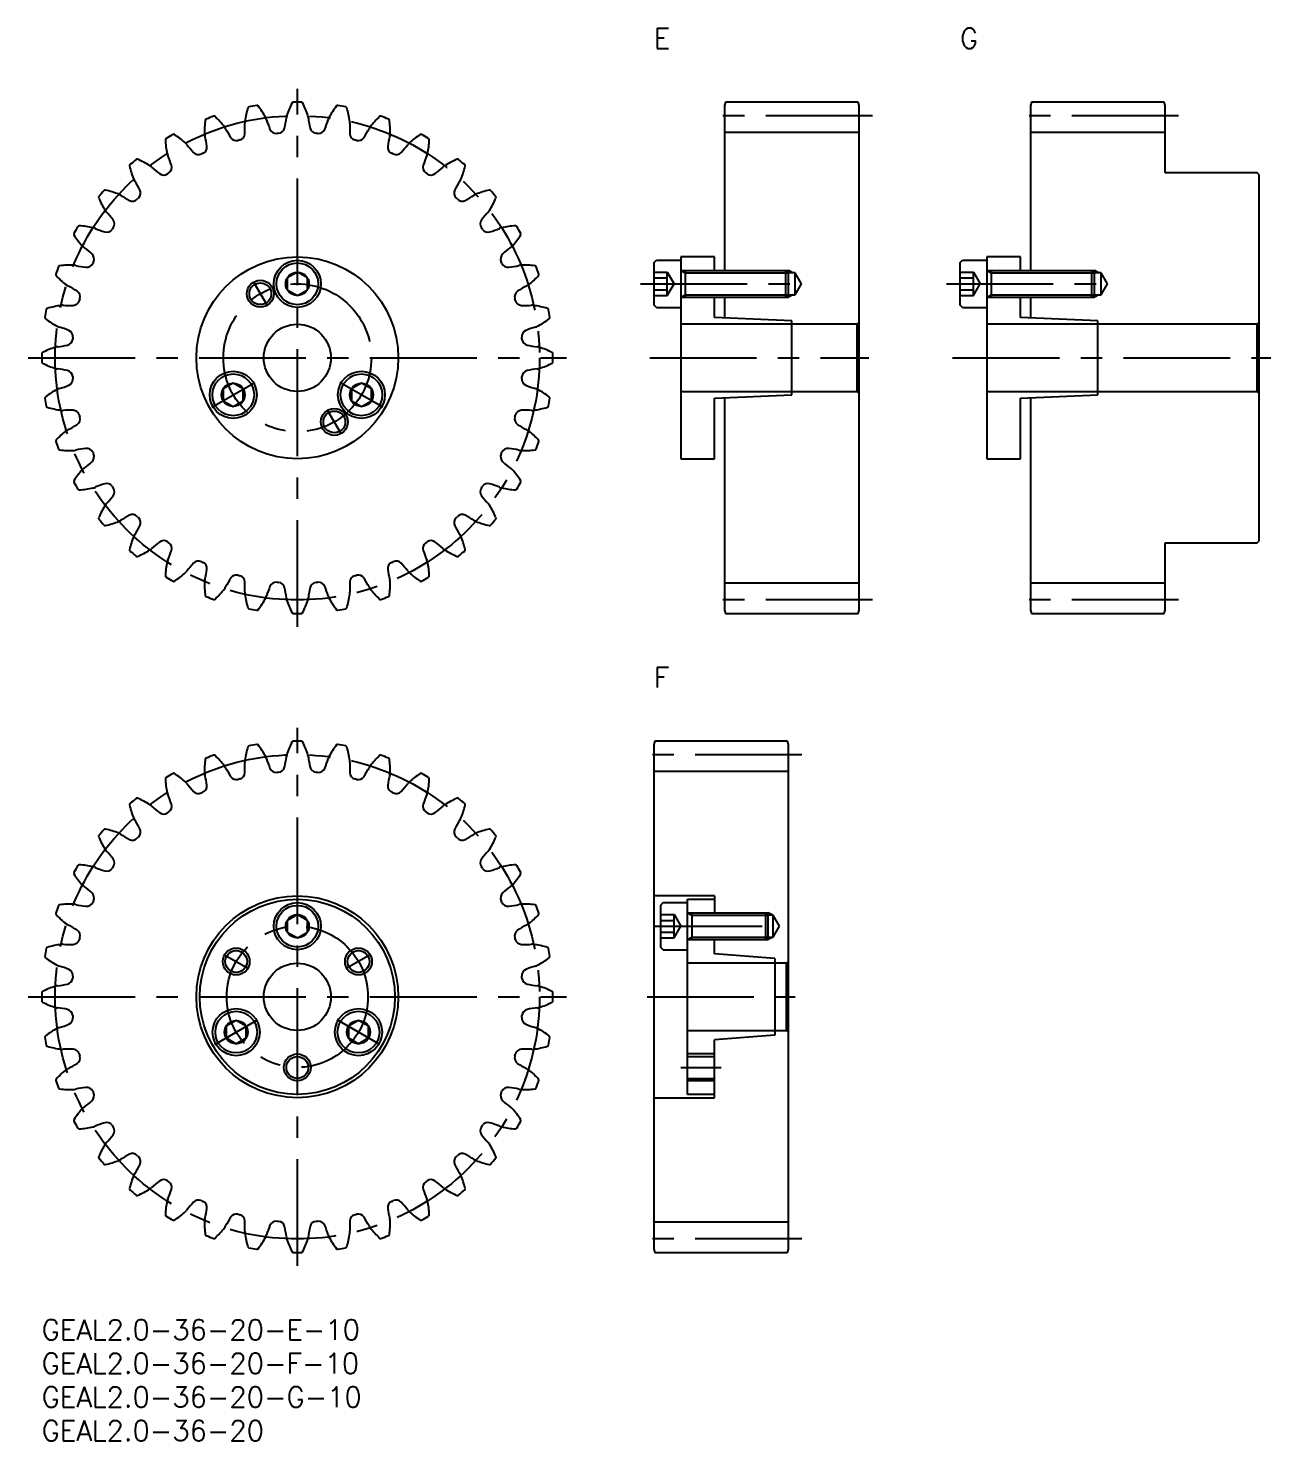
# Model space of a CAD drawing. Extents: x -2 to 183, y -18 to 192.
import ezdxf

# ---------------------------------------------------------------- set-up
doc = ezdxf.new("R2010")
doc.units = 0
doc.header["$LTSCALE"] = 0.5
doc.linetypes.add('CENTER', pattern=[50.8, 31.75, -6.35, 6.35, -6.35])
for name, color, linetype in [('AM_0', 7, 'CONTINUOUS'), ('MSM_CENTER', 1, 'CENTER'), ('MSM_CONTINUOUS', 7, 'CONTINUOUS'), ('MSM_NARROW', 5, 'CONTINUOUS'), ('MSM_PART_NUMBER', 7, 'CONTINUOUS')]:
    doc.layers.add(name, color=color, linetype=linetype)
doc.styles.get("Standard").update_dxf_attribs({"font": 'txt.shx', "height": 1, "bigfont": 'bigfont.shx'})

# ---------------------------------------------------------------- blocks, each defined once
blk = doc.blocks.new('*U3')
at = {"layer": 'MSM_PART_NUMBER'}
blk.add_text('GEAL2.0-36-20-F-10', height=3, dxfattribs=at).set_placement((0, -8))
blk = doc.blocks.new('*U4')
at = {"layer": 'MSM_PART_NUMBER'}
blk.add_text('GEAL2.0-36-20-E-10', height=3, dxfattribs=at).set_placement((0, -3))
blk = doc.blocks.new('*U5')
at = {"layer": 'MSM_PART_NUMBER'}
blk.add_text('GEAL2.0-36-20-G-10', height=3, dxfattribs=at).set_placement((0, -13))
blk = doc.blocks.new('*U6')
at = {"layer": 'MSM_PART_NUMBER'}
blk.add_text('F', height=3, dxfattribs=at).set_placement((91, 94))
blk = doc.blocks.new('*U7')
at = {"layer": 'MSM_PART_NUMBER'}
blk.add_text('GEAL2.0-36-20', height=3, dxfattribs=at).set_placement((0, -18))
blk = doc.blocks.new('*U8')
at = {"layer": 'MSM_PART_NUMBER'}
blk.add_text('E', height=3, dxfattribs=at).set_placement((91, 189))
blk = doc.blocks.new('*U9')
at = {"layer": 'MSM_PART_NUMBER'}
blk.add_text('G', height=3, dxfattribs=at).set_placement((136.5, 189))

msp = doc.modelspace()

# ---------------------------------------------------------------- linework, layer by layer
at = {"layer": 'AM_0'}
for p, q in [((96, 39.12), (100, 39.12)), ((96, 35.88), (100, 35.88))]:
    msp.add_line(p, q, dxfattribs=at)
at = {"layer": 'MSM_CENTER'}
for p, q in [((38, 103), (38, 183)), ((123.5, 179), (99.5, 179)), ((169, 179), (145, 179)), ((31.45, 154.34), (33.55, 150.71)), ((89, 154), (113.51, 154)), ((134.5, 154), (159.01, 154)), ((-2, 143), (78, 143)), ((90.39, 143), (122.95, 143)), ((135.41, 143), (182.7, 143)), ((25.29, 135.66), (31.66, 139.34)), ((50.71, 135.66), (44.34, 139.34)), ((44.55, 131.66), (42.45, 135.29)), ((123.5, 107), (99.5, 107)), ((169, 107), (145, 107)), ((38, 8), (38, 88)), ((113, 84), (89, 84)), ((91.2, 58.5), (110.17, 58.5)), ((27.09, 54.3), (30.73, 52.2)), ((48.91, 54.3), (45.27, 52.2)), ((-2, 48), (78, 48)), ((90, 48), (112, 48)), ((25.72, 40.91), (32.09, 44.59)), ((50.28, 40.91), (43.91, 44.59)), ((95, 37.5), (101, 37.5)), ((113, 12), (89, 12))]:
    msp.add_line(p, q, dxfattribs=at)
for centre, radius in [((38, 143), 36), ((38, 143), 11), ((38, 48), 36), ((38, 48), 10.5)]:
    msp.add_circle(centre, radius, dxfattribs=at)
at = {"layer": 'MSM_CONTINUOUS'}
for p, q in [((101.63, 181), (101.5, 180.5)), ((121.37, 181), (101.63, 181)), ((121.5, 180.5), (121.37, 181)), ((147.13, 181), (147, 180.5)), ((166.87, 181), (147.13, 181)), ((167, 180.5), (166.87, 181)), ((101.5, 180.5), (101.5, 156)), ((121.5, 105.5), (121.5, 180.5)), ((147, 180.5), (147, 156)), ((167, 170.5), (167, 180.5)), ((121.5, 176.5), (101.5, 176.5)), ((167, 176.5), (147, 176.5)), ((180.7, 170.5), (167, 170.5)), ((181, 170.2), (180.7, 170.5)), ((181, 115.8), (181, 170.2)), ((91, 157.1), (91.4, 157.5)), ((91.4, 157.5), (95, 157.5)), ((95, 158), (95, 128)), ((100, 158), (95, 158)), ((100, 156), (100, 158)), ((136.5, 157.1), (136.9, 157.5)), ((136.9, 157.5), (140.5, 157.5)), ((140.5, 158), (140.5, 128)), ((145.5, 158), (140.5, 158)), ((145.5, 156), (145.5, 158)), ((38, 155.73), (36.5, 154.87)), ((39.5, 154.87), (38, 155.73)), ((91, 157.1), (91, 150.9)), ((91, 155.73), (93, 155.73)), ((93, 155.73), (94, 154)), ((93, 152.27), (93, 155.73)), ((95, 156), (110.62, 156)), ((95.66, 156), (95.66, 152)), ((110.62, 152), (110.62, 156)), ((111, 155.62), (110.62, 156)), ((112, 155.62), (111, 155.62)), ((111, 152.38), (111, 155.62)), ((112.94, 154), (112, 155.62)), ((112, 152.38), (112, 155.62)), ((136.5, 157.1), (136.5, 150.9)), ((136.5, 155.73), (138.5, 155.73)), ((138.5, 155.73), (139.5, 154)), ((138.5, 152.27), (138.5, 155.73)), ((140.5, 156), (156.12, 156)), ((141.16, 156), (141.16, 152)), ((156.12, 152), (156.12, 156)), ((156.5, 155.62), (156.12, 156)), ((157.5, 155.62), (156.5, 155.62)), ((156.5, 152.38), (156.5, 155.62)), ((158.44, 154), (157.5, 155.62)), ((157.5, 152.38), (157.5, 155.62)), ((36.5, 154.87), (36.5, 153.13)), ((39.5, 153.13), (39.5, 154.87)), ((91, 154.87), (93, 154.87)), ((93, 152.27), (94, 154)), ((112, 152.38), (112.94, 154)), ((136.5, 154.87), (138.5, 154.87)), ((138.5, 152.27), (139.5, 154)), ((157.5, 152.38), (158.44, 154)), ((36.5, 153.13), (38, 152.27)), ((38, 152.27), (39.5, 153.13)), ((91, 153.13), (93, 153.13)), ((91, 152.27), (93, 152.27)), ((95, 152), (110.62, 152)), ((100, 149), (100, 152)), ((101.5, 152), (101.5, 148.93)), ((110.62, 152), (111, 152.38)), ((111, 152.38), (112, 152.38)), ((136.5, 153.13), (138.5, 153.13)), ((136.5, 152.27), (138.5, 152.27)), ((140.5, 152), (156.12, 152)), ((145.5, 149), (145.5, 152)), ((147, 152), (147, 148.93)), ((156.12, 152), (156.5, 152.38)), ((156.5, 152.38), (157.5, 152.38)), ((91.4, 150.5), (91, 150.9)), ((91.4, 150.5), (95, 150.5)), ((136.9, 150.5), (136.5, 150.9)), ((136.9, 150.5), (140.5, 150.5)), ((121.2, 148), (95, 148)), ((111.5, 148.5), (100, 149)), ((111.5, 137.5), (111.5, 148.5)), ((121.5, 148.3), (121.2, 148)), ((121.2, 138), (121.2, 148)), ((180.7, 148), (140.5, 148)), ((157, 148.5), (145.5, 149)), ((157, 137.5), (157, 148.5)), ((181, 148.3), (180.7, 148)), ((180.7, 138), (180.7, 148)), ((28.47, 139.23), (26.97, 138.37)), ((29.97, 138.37), (28.47, 139.23)), ((47.53, 139.23), (46.03, 138.37)), ((49.03, 138.37), (47.53, 139.23)), ((26.97, 138.37), (26.97, 136.63)), ((26.97, 136.63), (28.47, 135.77)), ((28.47, 135.77), (29.97, 136.63)), ((29.97, 136.63), (29.97, 138.37)), ((46.03, 138.37), (46.03, 136.63)), ((46.03, 136.63), (47.53, 135.77)), ((47.53, 135.77), (49.03, 136.63)), ((49.03, 136.63), (49.03, 138.37)), ((95, 138), (121.2, 138)), ((100, 137), (111.5, 137.5)), ((100, 128), (100, 137)), ((101.5, 137.07), (101.5, 105.5)), ((121.2, 138), (121.5, 137.7)), ((140.5, 138), (180.7, 138)), ((145.5, 137), (157, 137.5)), ((145.5, 128), (145.5, 137)), ((147, 137.07), (147, 105.5)), ((180.7, 138), (181, 137.7)), ((95, 128), (100, 128)), ((140.5, 128), (145.5, 128)), ((167, 105.5), (167, 115.5)), ((167, 115.5), (180.7, 115.5)), ((180.7, 115.5), (181, 115.8)), ((121.5, 109.5), (101.5, 109.5)), ((167, 109.5), (147, 109.5)), ((101.5, 105.5), (101.63, 105)), ((101.63, 105), (121.37, 105)), ((121.37, 105), (121.5, 105.5)), ((147, 105.5), (147.13, 105)), ((147.13, 105), (166.87, 105)), ((166.87, 105), (167, 105.5)), ((91.13, 86), (91, 85.5)), ((91, 85.5), (91, 10.5)), ((110.87, 86), (91.13, 86)), ((111, 85.5), (110.87, 86)), ((111, 10.5), (111, 85.5)), ((111, 81.5), (91, 81.5)), ((100, 63), (91, 63)), ((100, 63), (100, 60.5)), ((92, 61.6), (92.4, 62)), ((92, 61.6), (92, 55.4)), ((92.4, 62), (96, 62)), ((96, 33.5), (96, 62.5)), ((96, 62.5), (100, 62.5)), ((38, 60.23), (36.5, 59.37)), ((36.5, 59.37), (36.5, 57.63)), ((39.5, 59.37), (38, 60.23)), ((39.5, 57.63), (39.5, 59.37)), ((92, 60.23), (94, 60.23)), ((92, 59.37), (94, 59.37)), ((94, 60.23), (95, 58.5)), ((94, 56.77), (94, 60.23)), ((96, 60.5), (107.62, 60.5)), ((96.66, 60.5), (96.66, 56.5)), ((107.62, 56.5), (107.62, 60.5)), ((108, 60.12), (107.62, 60.5)), ((108.75, 60.12), (107.95, 60.12)), ((108, 56.88), (108, 60.12)), ((108.75, 56.88), (108.75, 60.12)), ((109.69, 58.5), (108.75, 60.12)), ((36.5, 57.63), (38, 56.77)), ((38, 56.77), (39.5, 57.63)), ((92, 57.63), (94, 57.63)), ((92, 56.77), (94, 56.77)), ((94, 56.77), (95, 58.5)), ((107.62, 56.5), (108, 56.88)), ((107.95, 56.88), (108.75, 56.88)), ((108.75, 56.88), (109.69, 58.5)), ((92.4, 55), (92, 55.4)), ((92.4, 55), (96, 55)), ((96, 56.5), (107.62, 56.5)), ((100, 54.38), (100, 56.5)), ((110.7, 53), (96, 53)), ((109, 53.69), (100, 54.38)), ((109, 53.69), (109, 42.31)), ((111, 53.3), (110.7, 53)), ((110.7, 43), (110.7, 53)), ((28.91, 44.48), (27.41, 43.62)), ((30.41, 43.62), (28.91, 44.48)), ((47.09, 44.48), (45.59, 43.62)), ((48.59, 43.62), (47.09, 44.48)), ((27.41, 43.62), (27.41, 41.88)), ((30.41, 41.88), (30.41, 43.62)), ((45.59, 43.62), (45.59, 41.88)), ((48.59, 41.88), (48.59, 43.62)), ((96, 43), (110.7, 43)), ((109, 42.31), (100, 41.63)), ((110.7, 43), (111, 42.7)), ((27.41, 41.88), (28.91, 41.02)), ((28.91, 41.02), (30.41, 41.88)), ((45.59, 41.88), (47.09, 41.02)), ((47.09, 41.02), (48.59, 41.88)), ((100, 33), (100, 41.63)), ((91, 33), (100, 33)), ((100, 33.5), (96, 33.5)), ((111, 14.5), (91, 14.5)), ((91, 10.5), (91.13, 10)), ((110.87, 10), (111, 10.5)), ((91.13, 10), (110.87, 10))]:
    msp.add_line(p, q, dxfattribs=at)
for centre, radius in [((38, 143), 15), ((38, 154), 3.5), ((38, 154), 3.1), ((38, 154), 1.73), ((32.5, 152.53), 1.62), ((38, 143), 5), ((28.47, 137.5), 3.5), ((47.53, 137.5), 3.5), ((28.47, 137.5), 3.1), ((28.47, 137.5), 1.73), ((47.53, 137.5), 3.1), ((47.53, 137.5), 1.73), ((43.5, 133.47), 1.62), ((38, 48), 15), ((38, 48), 14.5), ((38, 58.5), 3.5), ((38, 58.5), 3.1), ((38, 58.5), 1.73), ((28.91, 53.25), 1.62), ((47.09, 53.25), 1.62), ((38, 48), 5), ((28.91, 42.75), 3.5), ((47.09, 42.75), 3.5), ((28.91, 42.75), 3.1), ((28.91, 42.75), 1.73), ((47.09, 42.75), 3.1), ((47.09, 42.75), 1.73), ((38, 37.5), 1.62)]:
    msp.add_circle(centre, radius, dxfattribs=at)
for centre, radius, start, end in [((47.87, 175.36), 12, 152.5582, 162.5), ((37.4, 180.8), 0.2, 90.9064, 152.5582), ((38, 143), 38, 89.0936, 90.9064), ((38.6, 180.8), 0.2, 27.4418, 89.0936), ((28.13, 175.36), 12, 17.5, 27.4418), ((38, 143), 38, 109.0936, 110.9064), ((25.64, 178.72), 0.2, 47.4418, 109.0936), ((17.65, 170.03), 12, 37.5, 47.4418), ((42.11, 176.58), 12, 162.5582, 172.5), ((30.85, 180.12), 0.2, 100.9064, 162.5582), ((38, 143), 38, 99.0936, 100.9064), ((32.03, 180.32), 0.2, 37.4418, 99.0936), ((22.66, 173.15), 12, 27.5, 37.4418), ((31.84, 177.93), 1.65, 16.5682, 27.5), ((22.06, 180.31), 14.4, 347.3642, 353.4078), ((38, 178.47), 1.65, 162.5, 173.4318), ((38, 178.47), 1.65, 6.5682, 17.5), ((53.94, 180.31), 14.4, 186.5922, 192.6358), ((44.16, 177.93), 1.65, 152.5, 163.4318), ((53.34, 173.15), 12, 142.5582, 152.5), ((43.97, 180.32), 0.2, 80.9064, 142.5582), ((38, 143), 38, 79.0936, 80.9064), ((45.15, 180.12), 0.2, 17.4418, 79.0936), ((33.89, 176.58), 12, 7.5, 17.4418), ((58.35, 170.03), 12, 132.5582, 142.5), ((50.36, 178.72), 0.2, 70.9064, 132.5582), ((38, 143), 38, 69.0936, 70.9064), ((36.21, 176.78), 12, 172.5582, 182.5), ((24.51, 178.31), 0.2, 110.9064, 172.5582), ((25.87, 176.33), 1.65, 26.5682, 37.5), ((40.22, 183.51), 14.4, 206.5922, 212.6358), ((31.84, 177.93), 1.65, 172.5, 183.4318), ((15.82, 176.98), 14.4, 357.3642, 3.4078), ((47.22, 182.51), 14.4, 196.5922, 202.6358), ((34.85, 177.36), 1, 202.6358, 275.2364), ((35.13, 177.38), 1, 274.7636, 347.3642), ((40.87, 177.38), 1, 192.6358, 265.2364), ((41.15, 177.36), 1, 264.7636, 337.3642), ((28.78, 182.51), 14.4, 337.3642, 343.4078), ((60.18, 176.98), 14.4, 176.5922, 182.6358), ((44.16, 177.93), 1.65, 356.5682, 7.5), ((35.78, 183.51), 14.4, 327.3642, 333.4078), ((50.13, 176.33), 1.65, 142.5, 153.4318), ((51.49, 178.31), 0.2, 7.4418, 69.0936), ((39.79, 176.78), 12, 357.5, 7.4418), ((18.58, 175.43), 0.2, 120.9064, 182.5582), ((30.37, 175.96), 12, 182.5582, 192.5), ((38, 143), 38, 119.0936, 120.9064), ((19.62, 176.03), 0.2, 57.4418, 119.0936), ((13.27, 166.09), 12, 47.5, 57.4418), ((20.26, 173.72), 1.65, 36.5682, 47.5), ((33.15, 183.28), 14.4, 216.5922, 222.6358), ((23.55, 174.33), 1, 294.7636, 7.3642), ((25.87, 176.33), 1.65, 182.5, 193.4318), ((10.26, 172.61), 14.4, 7.3642, 13.4078), ((28.93, 176.29), 1, 212.6358, 285.2364), ((38, 143), 33.5, 104.7636, 105.2364), ((29.21, 176.36), 1, 284.7636, 357.3642), ((38, 143), 33.5, 94.7636, 95.2364), ((38, 143), 33.5, 84.7636, 85.2364), ((46.79, 176.36), 1, 182.6358, 255.2364), ((38, 143), 33.5, 74.7636, 75.2364), ((47.07, 176.29), 1, 254.7636, 327.3642), ((52.45, 174.33), 1, 172.6358, 245.2364), ((65.74, 172.61), 14.4, 166.5922, 172.6358), ((50.13, 176.33), 1.65, 346.5682, 357.5), ((42.85, 183.28), 14.4, 317.3642, 323.4078), ((55.74, 173.72), 1.65, 132.5, 143.4318), ((62.73, 166.09), 12, 122.5582, 132.5), ((56.38, 176.03), 0.2, 60.9064, 122.5582), ((38, 143), 38, 59.0936, 60.9064), ((45.63, 175.96), 12, 347.5, 357.4418), ((57.42, 175.43), 0.2, 357.4418, 59.0936), ((38, 143), 38, 129.0936, 130.9064), ((14.16, 172.34), 0.2, 67.4418, 129.0936), ((9.64, 161.44), 12, 57.5, 67.4418), ((20.26, 173.72), 1.65, 192.5, 203.4318), ((5.54, 167.34), 14.4, 17.3642, 23.4078), ((23.29, 174.21), 1, 222.6358, 295.2364), ((38, 143), 33.5, 114.7636, 115.2364), ((38, 143), 33.5, 64.7636, 65.2364), ((52.71, 174.21), 1, 244.7636, 317.3642), ((70.46, 167.34), 14.4, 156.5922, 162.6358), ((55.74, 173.72), 1.65, 336.5682, 347.5), ((66.36, 161.44), 12, 112.5582, 122.5), ((61.84, 172.34), 0.2, 50.9064, 112.5582), ((38, 143), 38, 49.0936, 50.9064), ((13.25, 171.57), 0.2, 130.9064, 192.5582), ((24.77, 174.13), 12, 192.5582, 202.5), ((15.2, 170.17), 1.65, 46.5682, 57.5), ((26.23, 181.83), 14.4, 226.5922, 232.6358), ((18.1, 171.18), 1, 232.6358, 305.2364), ((38, 143), 33.5, 124.7636, 125.2364), ((18.33, 171.34), 1, 304.7636, 17.3642), ((57.67, 171.34), 1, 162.6358, 235.2364), ((38, 143), 33.5, 54.7636, 55.2364), ((57.9, 171.18), 1, 234.7636, 307.3642), ((49.77, 181.83), 14.4, 307.3642, 313.4078), ((60.8, 170.17), 1.65, 122.5, 133.4318), ((51.23, 174.13), 12, 337.5, 347.4418), ((62.75, 171.57), 0.2, 347.4418, 49.0936), ((15.2, 170.17), 1.65, 202.5, 213.4318), ((1.81, 161.34), 14.4, 27.3642, 33.4078), ((74.19, 161.34), 14.4, 146.5922, 152.6358), ((60.8, 170.17), 1.65, 326.5682, 337.5), ((8.66, 166.84), 0.2, 140.9064, 202.5582), ((19.56, 171.36), 12, 202.5582, 212.5), ((38, 143), 38, 139.0936, 140.9064), ((9.43, 167.75), 0.2, 77.4418, 139.0936), ((6.87, 156.23), 12, 67.5, 77.4418), ((10.83, 165.8), 1.65, 56.5682, 67.5), ((19.66, 179.19), 14.4, 236.5922, 242.6358), ((13.5, 167.29), 1, 242.6358, 315.2364), ((38, 143), 33.5, 134.7636, 135.2364), ((13.71, 167.5), 1, 314.7636, 27.3642), ((62.29, 167.5), 1, 152.6358, 225.2364), ((38, 143), 33.5, 44.7636, 45.2364), ((62.5, 167.29), 1, 224.7636, 297.3642), ((56.34, 179.19), 14.4, 297.3642, 303.4078), ((65.17, 165.8), 1.65, 112.5, 123.4318), ((69.13, 156.23), 12, 102.5582, 112.5), ((66.57, 167.75), 0.2, 40.9064, 102.5582), ((56.44, 171.36), 12, 327.5, 337.4418), ((38, 143), 38, 39.0936, 40.9064), ((67.34, 166.84), 0.2, 337.4418, 39.0936), ((10.83, 165.8), 1.65, 212.5, 223.4318), ((-0.83, 154.77), 14.4, 37.3642, 43.4078), ((76.83, 154.77), 14.4, 136.5922, 142.6358), ((65.17, 165.8), 1.65, 316.5682, 327.5), ((38, 143), 38, 149.0936, 150.9064), ((5.57, 162.42), 0.2, 87.4418, 149.0936), ((5.04, 150.63), 12, 77.5, 87.4418), ((7.28, 160.74), 1.65, 66.5682, 77.5), ((13.66, 175.46), 14.4, 246.5922, 252.6358), ((9.66, 162.67), 1, 252.6358, 325.2364), ((38, 143), 33.5, 144.7636, 145.2364), ((9.82, 162.9), 1, 324.7636, 37.3642), ((66.18, 162.9), 1, 142.6358, 215.2364), ((38, 143), 33.5, 34.7636, 35.2364), ((66.34, 162.67), 1, 214.7636, 287.3642), ((62.34, 175.46), 14.4, 287.3642, 293.4078), ((68.72, 160.74), 1.65, 102.5, 113.4318), ((70.96, 150.63), 12, 92.5582, 102.5), ((70.43, 162.42), 0.2, 30.9064, 92.5582), ((38, 143), 38, 29.0936, 30.9064), ((4.97, 161.38), 0.2, 150.9064, 212.5582), ((14.91, 167.73), 12, 212.5582, 222.5), ((7.28, 160.74), 1.65, 222.5, 233.4318), ((68.72, 160.74), 1.65, 306.5682, 317.5), ((61.09, 167.73), 12, 317.5, 327.4418), ((71.03, 161.38), 0.2, 327.4418, 29.0936), ((-2.28, 147.85), 14.4, 47.3642, 53.4078), ((6.79, 157.71), 1, 334.7636, 47.3642), ((69.21, 157.71), 1, 132.6358, 205.2364), ((78.28, 147.85), 14.4, 126.5922, 132.6358), ((2.28, 155.36), 0.2, 160.9064, 222.5582), ((38, 143), 38, 159.0936, 160.9064), ((2.69, 156.49), 0.2, 97.4418, 159.0936), ((4.22, 144.79), 12, 87.5, 97.4418), ((4.67, 155.13), 1.65, 76.5682, 87.5), ((8.39, 170.74), 14.4, 256.5922, 262.6358), ((6.67, 157.45), 1, 262.6358, 335.2364), ((38, 143), 33.5, 154.7636, 155.2364), ((38, 143), 33.5, 24.7636, 25.2364), ((69.33, 157.45), 1, 204.7636, 277.3642), ((67.61, 170.74), 14.4, 277.3642, 283.4078), ((71.33, 155.13), 1.65, 92.5, 103.4318), ((71.78, 144.79), 12, 82.5582, 92.5), ((73.31, 156.49), 0.2, 20.9064, 82.5582), ((38, 143), 38, 19.0936, 20.9064), ((73.72, 155.36), 0.2, 317.4418, 19.0936), ((10.97, 163.35), 12, 222.5582, 232.5), ((4.67, 155.13), 1.65, 232.5, 243.4318), ((-2.51, 140.78), 14.4, 57.3642, 63.4078), ((78.51, 140.78), 14.4, 116.5922, 122.6358), ((71.33, 155.13), 1.65, 296.5682, 307.5), ((65.03, 163.35), 12, 307.5, 317.4418), ((4.64, 151.79), 1, 272.6358, 345.2364), ((4.71, 152.07), 1, 344.7636, 57.3642), ((38, 143), 33.5, 164.7636, 165.2364), ((71.29, 152.07), 1, 122.6358, 195.2364), ((38, 143), 33.5, 14.7636, 15.2364), ((71.36, 151.79), 1, 194.7636, 267.3642), ((38, 143), 38, 169.0936, 170.9064), ((0.88, 150.15), 0.2, 107.4418, 169.0936), ((4.42, 138.89), 12, 97.5, 107.4418), ((3.07, 149.16), 1.65, 86.5682, 97.5), ((4.02, 165.18), 14.4, 266.5922, 272.6358), ((71.98, 165.18), 14.4, 267.3642, 273.4078), ((72.93, 149.16), 1.65, 82.5, 93.4318), ((71.58, 138.89), 12, 72.5582, 82.5), ((75.12, 150.15), 0.2, 10.9064, 72.5582), ((38, 143), 38, 9.0936, 10.9064), ((0.68, 148.97), 0.2, 170.9064, 232.5582), ((7.85, 158.34), 12, 232.5582, 242.5), ((3.07, 149.16), 1.65, 242.5, 253.4318), ((-1.51, 133.78), 14.4, 67.3642, 73.4078), ((3.64, 146.15), 1, 354.7636, 67.3642), ((72.36, 146.15), 1, 112.6358, 185.2364), ((77.51, 133.78), 14.4, 106.5922, 112.6358), ((72.93, 149.16), 1.65, 286.5682, 297.5), ((68.15, 158.34), 12, 297.5, 307.4418), ((75.32, 148.97), 0.2, 307.4418, 9.0936), ((3.62, 145.87), 1, 282.6358, 355.2364), ((38, 143), 33.5, 174.7636, 175.2364), ((38, 143), 33.5, 4.7636, 5.2364), ((72.38, 145.87), 1, 184.7636, 257.3642), ((0.2, 143.6), 0.2, 117.4418, 179.0936), ((38, 143), 38, 179.0936, 180.9064), ((5.64, 133.13), 12, 107.5, 117.4418), ((2.53, 143), 1.65, 96.5682, 107.5), ((0.69, 158.94), 14.4, 276.5922, 282.6358), ((75.31, 158.94), 14.4, 257.3642, 263.4078), ((73.47, 143), 1.65, 72.5, 83.4318), ((70.36, 133.13), 12, 62.5582, 72.5), ((75.8, 143.6), 0.2, 0.9064, 62.5582), ((38, 143), 38, 359.0936, 0.9064), ((0.2, 142.4), 0.2, 180.9064, 242.5582), ((5.64, 152.87), 12, 242.5582, 252.5), ((2.53, 143), 1.65, 252.5, 263.4318), ((0.69, 127.06), 14.4, 77.3642, 83.4078), ((3.62, 140.13), 1, 4.7636, 77.3642), ((72.38, 140.13), 1, 102.6358, 175.2364), ((75.31, 127.06), 14.4, 96.5922, 102.6358), ((73.47, 143), 1.65, 276.5682, 287.5), ((70.36, 152.87), 12, 287.5, 297.4418), ((75.8, 142.4), 0.2, 297.4418, 359.0936), ((-1.51, 152.22), 14.4, 286.5922, 292.6358), ((3.64, 139.85), 1, 292.6358, 5.2364), ((38, 143), 33.5, 184.7636, 185.2364), ((38, 143), 33.5, 354.7636, 355.2364), ((72.36, 139.85), 1, 174.7636, 247.3642), ((77.51, 152.22), 14.4, 247.3642, 253.4078), ((0.68, 137.03), 0.2, 127.4418, 189.0936), ((38, 143), 38, 189.0936, 190.9064), ((7.85, 127.66), 12, 117.5, 127.4418), ((3.07, 136.84), 1.65, 106.5682, 117.5), ((72.93, 136.84), 1.65, 62.5, 73.4318), ((68.15, 127.66), 12, 52.5582, 62.5), ((38, 143), 38, 349.0936, 350.9064), ((75.32, 137.03), 0.2, 350.9064, 52.5582), ((0.88, 135.85), 0.2, 190.9064, 252.5582), ((4.42, 147.11), 12, 252.5582, 262.5), ((3.07, 136.84), 1.65, 262.5, 273.4318), ((4.02, 120.82), 14.4, 87.3642, 93.4078), ((4.64, 134.21), 1, 14.7636, 87.3642), ((38, 143), 33.5, 194.7636, 195.2364), ((38, 143), 33.5, 344.7636, 345.2364), ((71.36, 134.21), 1, 92.6358, 165.2364), ((71.98, 120.82), 14.4, 86.5922, 92.6358), ((72.93, 136.84), 1.65, 266.5682, 277.5), ((71.58, 147.11), 12, 277.5, 287.4418), ((75.12, 135.85), 0.2, 287.4418, 349.0936), ((4.67, 130.87), 1.65, 116.5682, 127.5), ((-2.51, 145.22), 14.4, 296.5922, 302.6358), ((4.71, 133.93), 1, 302.6358, 15.2364), ((71.29, 133.93), 1, 164.7636, 237.3642), ((78.51, 145.22), 14.4, 237.3642, 243.4078), ((71.33, 130.87), 1.65, 52.5, 63.4318), ((2.28, 130.64), 0.2, 137.4418, 199.0936), ((38, 143), 38, 199.0936, 200.9064), ((10.97, 122.65), 12, 127.5, 137.4418), ((65.03, 122.65), 12, 42.5582, 52.5), ((38, 143), 38, 339.0936, 340.9064), ((73.72, 130.64), 0.2, 340.9064, 42.5582), ((2.69, 129.51), 0.2, 200.9064, 262.5582), ((4.22, 141.21), 12, 262.5582, 272.5), ((4.67, 130.87), 1.65, 272.5, 283.4318), ((8.39, 115.26), 14.4, 97.3642, 103.4078), ((6.67, 128.55), 1, 24.7636, 97.3642), ((6.79, 128.29), 1, 312.6358, 25.2364), ((38, 143), 33.5, 204.7636, 205.2364), ((69.21, 128.29), 1, 154.7636, 227.3642), ((38, 143), 33.5, 334.7636, 335.2364), ((69.33, 128.55), 1, 82.6358, 155.2364), ((67.61, 115.26), 14.4, 76.5922, 82.6358), ((71.33, 130.87), 1.65, 256.5682, 267.5), ((71.78, 141.21), 12, 267.5, 277.4418), ((73.31, 129.51), 0.2, 277.4418, 339.0936), ((14.91, 118.27), 12, 137.5, 147.4418), ((7.28, 125.26), 1.65, 126.5682, 137.5), ((-2.28, 138.15), 14.4, 306.5922, 312.6358), ((78.28, 138.15), 14.4, 227.3642, 233.4078), ((68.72, 125.26), 1.65, 42.5, 53.4318), ((61.09, 118.27), 12, 32.5582, 42.5), ((4.97, 124.62), 0.2, 147.4418, 209.0936), ((38, 143), 38, 209.0936, 210.9064), ((13.66, 110.54), 14.4, 107.3642, 113.4078), ((9.66, 123.33), 1, 34.7636, 107.3642), ((66.34, 123.33), 1, 72.6358, 145.2364), ((62.34, 110.54), 14.4, 66.5922, 72.6358), ((38, 143), 38, 329.0936, 330.9064), ((71.03, 124.62), 0.2, 330.9064, 32.5582), ((5.57, 123.58), 0.2, 210.9064, 272.5582), ((5.04, 135.37), 12, 272.5582, 282.5), ((7.28, 125.26), 1.65, 282.5, 293.4318), ((-0.83, 131.23), 14.4, 316.5922, 322.6358), ((38, 143), 33.5, 214.7636, 215.2364), ((9.82, 123.1), 1, 322.6358, 35.2364), ((66.18, 123.1), 1, 144.7636, 217.3642), ((38, 143), 33.5, 324.7636, 325.2364), ((76.83, 131.23), 14.4, 217.3642, 223.4078), ((68.72, 125.26), 1.65, 246.5682, 257.5), ((70.96, 135.37), 12, 257.5, 267.4418), ((70.43, 123.58), 0.2, 267.4418, 329.0936), ((19.56, 114.64), 12, 147.5, 157.4418), ((10.83, 120.2), 1.65, 136.5682, 147.5), ((13.5, 118.71), 1, 44.7636, 117.3642), ((62.5, 118.71), 1, 62.6358, 135.2364), ((65.17, 120.2), 1.65, 32.5, 43.4318), ((56.44, 114.64), 12, 22.5582, 32.5), ((8.66, 119.16), 0.2, 157.4418, 219.0936), ((38, 143), 38, 219.0936, 220.9064), ((9.43, 118.25), 0.2, 220.9064, 282.5582), ((6.87, 129.77), 12, 282.5582, 292.5), ((10.83, 120.2), 1.65, 292.5, 303.4318), ((19.66, 106.81), 14.4, 117.3642, 123.4078), ((1.81, 124.66), 14.4, 326.5922, 332.6358), ((38, 143), 33.5, 224.7636, 225.2364), ((13.71, 118.5), 1, 332.6358, 45.2364), ((62.29, 118.5), 1, 134.7636, 207.3642), ((74.19, 124.66), 14.4, 207.3642, 213.4078), ((38, 143), 33.5, 314.7636, 315.2364), ((56.34, 106.81), 14.4, 56.5922, 62.6358), ((65.17, 120.2), 1.65, 236.5682, 247.5), ((69.13, 129.77), 12, 247.5, 257.4418), ((66.57, 118.25), 0.2, 257.4418, 319.0936), ((38, 143), 38, 319.0936, 320.9064), ((67.34, 119.16), 0.2, 320.9064, 22.5582), ((24.77, 111.87), 12, 157.5, 167.4418), ((15.2, 115.83), 1.65, 146.5682, 157.5), ((26.23, 104.17), 14.4, 127.3642, 133.4078), ((18.1, 114.82), 1, 54.7636, 127.3642), ((38, 143), 33.5, 234.7636, 235.2364), ((38, 143), 33.5, 304.7636, 305.2364), ((57.9, 114.82), 1, 52.6358, 125.2364), ((49.77, 104.17), 14.4, 46.5922, 52.6358), ((60.8, 115.83), 1.65, 22.5, 33.4318), ((51.23, 111.87), 12, 12.5582, 22.5), ((13.25, 114.43), 0.2, 167.4418, 229.0936), ((38, 143), 38, 229.0936, 230.9064), ((14.16, 113.66), 0.2, 230.9064, 292.5582), ((9.64, 124.56), 12, 292.5582, 302.5), ((15.2, 115.83), 1.65, 302.5, 313.4318), ((5.54, 118.66), 14.4, 336.5922, 342.6358), ((18.33, 114.66), 1, 342.6358, 55.2364), ((57.67, 114.66), 1, 124.7636, 197.3642), ((70.46, 118.66), 14.4, 197.3642, 203.4078), ((60.8, 115.83), 1.65, 226.5682, 237.5), ((66.36, 124.56), 12, 237.5, 247.4418), ((61.84, 113.66), 0.2, 247.4418, 309.0936), ((38, 143), 38, 309.0936, 310.9064), ((62.75, 114.43), 0.2, 310.9064, 12.5582), ((30.37, 110.04), 12, 167.5, 177.4418), ((20.26, 112.28), 1.65, 156.5682, 167.5), ((20.26, 112.28), 1.65, 312.5, 323.4318), ((33.15, 102.72), 14.4, 137.3642, 143.4078), ((23.29, 111.79), 1, 64.7636, 137.3642), ((38, 143), 33.5, 244.7636, 245.2364), ((23.55, 111.67), 1, 352.6358, 65.2364), ((10.26, 113.39), 14.4, 346.5922, 352.6358), ((52.45, 111.67), 1, 114.7636, 187.3642), ((65.74, 113.39), 14.4, 187.3642, 193.4078), ((38, 143), 33.5, 294.7636, 295.2364), ((52.71, 111.79), 1, 42.6358, 115.2364), ((42.85, 102.72), 14.4, 36.5922, 42.6358), ((55.74, 112.28), 1.65, 216.5682, 227.5), ((55.74, 112.28), 1.65, 12.5, 23.4318), ((45.63, 110.04), 12, 2.5582, 12.5), ((18.58, 110.57), 0.2, 177.4418, 239.0936), ((38, 143), 38, 239.0936, 240.9064), ((19.62, 109.97), 0.2, 240.9064, 302.5582), ((13.27, 119.91), 12, 302.5582, 312.5), ((36.21, 109.22), 12, 177.5, 187.4418), ((25.87, 109.67), 1.65, 166.5682, 177.5), ((40.22, 102.49), 14.4, 147.3642, 153.4078), ((28.93, 109.71), 1, 74.7636, 147.3642), ((38, 143), 33.5, 254.7636, 255.2364), ((29.21, 109.64), 1, 2.6358, 75.2364), ((15.82, 109.02), 14.4, 356.5922, 2.6358), ((34.85, 108.64), 1, 84.7636, 157.3642), ((38, 143), 33.5, 264.7636, 265.2364), ((35.13, 108.62), 1, 12.6358, 85.2364), ((40.87, 108.62), 1, 94.7636, 167.3642), ((38, 143), 33.5, 274.7636, 275.2364), ((41.15, 108.64), 1, 22.6358, 95.2364), ((60.18, 109.02), 14.4, 177.3642, 183.4078), ((46.79, 109.64), 1, 104.7636, 177.3642), ((38, 143), 33.5, 284.7636, 285.2364), ((47.07, 109.71), 1, 32.6358, 105.2364), ((35.78, 102.49), 14.4, 26.5922, 32.6358), ((39.79, 109.22), 12, 352.5582, 2.5), ((50.13, 109.67), 1.65, 2.5, 13.4318), ((62.73, 119.91), 12, 227.5, 237.4418), ((56.38, 109.97), 0.2, 237.4418, 299.0936), ((38, 143), 38, 299.0936, 300.9064), ((57.42, 110.57), 0.2, 300.9064, 2.5582), ((24.51, 107.69), 0.2, 187.4418, 249.0936), ((38, 143), 38, 249.0936, 250.9064), ((25.64, 107.28), 0.2, 250.9064, 312.5582), ((17.65, 115.97), 12, 312.5582, 322.5), ((25.87, 109.67), 1.65, 322.5, 333.4318), ((31.84, 108.07), 1.65, 176.5682, 187.5), ((42.11, 109.42), 12, 187.5, 197.4418), ((22.66, 112.85), 12, 322.5582, 332.5), ((31.84, 108.07), 1.65, 332.5, 343.4318), ((47.22, 103.49), 14.4, 157.3642, 163.4078), ((22.06, 105.69), 14.4, 6.5922, 12.6358), ((38, 107.53), 1.65, 186.5682, 197.5), ((38, 107.53), 1.65, 342.5, 353.4318), ((53.94, 105.69), 14.4, 167.3642, 173.4078), ((28.78, 103.49), 14.4, 16.5922, 22.6358), ((44.16, 108.07), 1.65, 196.5682, 207.5), ((53.34, 112.85), 12, 207.5, 217.4418), ((33.89, 109.42), 12, 342.5582, 352.5), ((44.16, 108.07), 1.65, 352.5, 3.4318), ((50.13, 109.67), 1.65, 206.5682, 217.5), ((58.35, 115.97), 12, 217.5, 227.4418), ((50.36, 107.28), 0.2, 227.4418, 289.0936), ((38, 143), 38, 289.0936, 290.9064), ((51.49, 107.69), 0.2, 290.9064, 352.5582), ((30.85, 105.88), 0.2, 197.4418, 259.0936), ((38, 143), 38, 259.0936, 260.9064), ((32.03, 105.68), 0.2, 260.9064, 322.5582), ((47.87, 110.64), 12, 197.5, 207.4418), ((37.4, 105.2), 0.2, 207.4418, 269.0936), ((38, 143), 38, 269.0936, 270.9064), ((38.6, 105.2), 0.2, 270.9064, 332.5582), ((28.13, 110.64), 12, 332.5582, 342.5), ((43.97, 105.68), 0.2, 217.4418, 279.0936), ((38, 143), 38, 279.0936, 280.9064), ((45.15, 105.88), 0.2, 280.9064, 342.5582), ((42.11, 81.58), 12, 162.5582, 172.5), ((30.85, 85.12), 0.2, 100.9064, 162.5582), ((38, 48), 38, 99.0936, 100.9064), ((32.03, 85.32), 0.2, 37.4418, 99.0936), ((22.66, 78.15), 12, 27.5, 37.4418), ((47.87, 80.36), 12, 152.5582, 162.5), ((37.4, 85.8), 0.2, 90.9064, 152.5582), ((38, 48), 38, 89.0936, 90.9064), ((38.6, 85.8), 0.2, 27.4418, 89.0936), ((28.13, 80.36), 12, 17.5, 27.4418), ((53.34, 78.15), 12, 142.5582, 152.5), ((43.97, 85.32), 0.2, 80.9064, 142.5582), ((38, 48), 38, 79.0936, 80.9064), ((45.15, 85.12), 0.2, 17.4418, 79.0936), ((33.89, 81.58), 12, 7.5, 17.4418), ((36.21, 81.78), 12, 172.5582, 182.5), ((24.51, 83.31), 0.2, 110.9064, 172.5582), ((38, 48), 38, 109.0936, 110.9064), ((25.64, 83.72), 0.2, 47.4418, 109.0936), ((17.65, 75.03), 12, 37.5, 47.4418), ((25.87, 81.33), 1.65, 26.5682, 37.5), ((40.22, 88.51), 14.4, 206.5922, 212.6358), ((31.84, 82.93), 1.65, 172.5, 183.4318), ((15.82, 81.98), 14.4, 357.3642, 3.4078), ((31.84, 82.93), 1.65, 16.5682, 27.5), ((47.22, 87.51), 14.4, 196.5922, 202.6358), ((34.85, 82.36), 1, 202.6358, 275.2364), ((35.13, 82.38), 1, 274.7636, 347.3642), ((22.06, 85.31), 14.4, 347.3642, 353.4078), ((38, 83.47), 1.65, 162.5, 173.4318), ((38, 83.47), 1.65, 6.5682, 17.5), ((53.94, 85.31), 14.4, 186.5922, 192.6358), ((40.87, 82.38), 1, 192.6358, 265.2364), ((41.15, 82.36), 1, 264.7636, 337.3642), ((28.78, 87.51), 14.4, 337.3642, 343.4078), ((44.16, 82.93), 1.65, 152.5, 163.4318), ((60.18, 81.98), 14.4, 176.5922, 182.6358), ((44.16, 82.93), 1.65, 356.5682, 7.5), ((35.78, 88.51), 14.4, 327.3642, 333.4078), ((50.13, 81.33), 1.65, 142.5, 153.4318), ((58.35, 75.03), 12, 132.5582, 142.5), ((50.36, 83.72), 0.2, 70.9064, 132.5582), ((38, 48), 38, 69.0936, 70.9064), ((51.49, 83.31), 0.2, 7.4418, 69.0936), ((39.79, 81.78), 12, 357.5, 7.4418), ((18.58, 80.43), 0.2, 120.9064, 182.5582), ((30.37, 80.96), 12, 182.5582, 192.5), ((38, 48), 38, 119.0936, 120.9064), ((19.62, 81.03), 0.2, 57.4418, 119.0936), ((13.27, 71.09), 12, 47.5, 57.4418), ((20.26, 78.72), 1.65, 36.5682, 47.5), ((25.87, 81.33), 1.65, 182.5, 193.4318), ((10.26, 77.61), 14.4, 7.3642, 13.4078), ((28.93, 81.29), 1, 212.6358, 285.2364), ((38, 48), 33.5, 104.7636, 105.2364), ((29.21, 81.36), 1, 284.7636, 357.3642), ((38, 48), 33.5, 94.7636, 95.2364), ((38, 48), 33.5, 84.7636, 85.2364), ((46.79, 81.36), 1, 182.6358, 255.2364), ((38, 48), 33.5, 74.7636, 75.2364), ((47.07, 81.29), 1, 254.7636, 327.3642), ((65.74, 77.61), 14.4, 166.5922, 172.6358), ((50.13, 81.33), 1.65, 346.5682, 357.5), ((55.74, 78.72), 1.65, 132.5, 143.4318), ((62.73, 71.09), 12, 122.5582, 132.5), ((56.38, 81.03), 0.2, 60.9064, 122.5582), ((38, 48), 38, 59.0936, 60.9064), ((45.63, 80.96), 12, 347.5, 357.4418), ((57.42, 80.43), 0.2, 357.4418, 59.0936), ((20.26, 78.72), 1.65, 192.5, 203.4318), ((5.54, 72.34), 14.4, 17.3642, 23.4078), ((33.15, 88.28), 14.4, 216.5922, 222.6358), ((23.29, 79.21), 1, 222.6358, 295.2364), ((38, 48), 33.5, 114.7636, 115.2364), ((23.55, 79.33), 1, 294.7636, 7.3642), ((52.45, 79.33), 1, 172.6358, 245.2364), ((38, 48), 33.5, 64.7636, 65.2364), ((52.71, 79.21), 1, 244.7636, 317.3642), ((42.85, 88.28), 14.4, 317.3642, 323.4078), ((70.46, 72.34), 14.4, 156.5922, 162.6358), ((55.74, 78.72), 1.65, 336.5682, 347.5), ((13.25, 76.57), 0.2, 130.9064, 192.5582), ((24.77, 79.13), 12, 192.5582, 202.5), ((38, 48), 38, 129.0936, 130.9064), ((14.16, 77.34), 0.2, 67.4418, 129.0936), ((9.64, 66.44), 12, 57.5, 67.4418), ((15.2, 75.17), 1.65, 46.5682, 57.5), ((26.23, 86.83), 14.4, 226.5922, 232.6358), ((18.33, 76.34), 1, 304.7636, 17.3642), ((57.67, 76.34), 1, 162.6358, 235.2364), ((49.77, 86.83), 14.4, 307.3642, 313.4078), ((60.8, 75.17), 1.65, 122.5, 133.4318), ((66.36, 66.44), 12, 112.5582, 122.5), ((61.84, 77.34), 0.2, 50.9064, 112.5582), ((38, 48), 38, 49.0936, 50.9064), ((51.23, 79.13), 12, 337.5, 347.4418), ((62.75, 76.57), 0.2, 347.4418, 49.0936), ((15.2, 75.17), 1.65, 202.5, 213.4318), ((1.81, 66.34), 14.4, 27.3642, 33.4078), ((18.1, 76.18), 1, 232.6358, 305.2364), ((38, 48), 33.5, 124.7636, 125.2364), ((38, 48), 33.5, 54.7636, 55.2364), ((57.9, 76.18), 1, 234.7636, 307.3642), ((74.19, 66.34), 14.4, 146.5922, 152.6358), ((60.8, 75.17), 1.65, 326.5682, 337.5), ((8.66, 71.84), 0.2, 140.9064, 202.5582), ((19.56, 76.36), 12, 202.5582, 212.5), ((38, 48), 38, 139.0936, 140.9064), ((9.43, 72.75), 0.2, 77.4418, 139.0936), ((6.87, 61.23), 12, 67.5, 77.4418), ((10.83, 70.8), 1.65, 56.5682, 67.5), ((19.66, 84.19), 14.4, 236.5922, 242.6358), ((13.5, 72.29), 1, 242.6358, 315.2364), ((38, 48), 33.5, 134.7636, 135.2364), ((13.71, 72.5), 1, 314.7636, 27.3642), ((62.29, 72.5), 1, 152.6358, 225.2364), ((38, 48), 33.5, 44.7636, 45.2364), ((62.5, 72.29), 1, 224.7636, 297.3642), ((56.34, 84.19), 14.4, 297.3642, 303.4078), ((65.17, 70.8), 1.65, 112.5, 123.4318), ((69.13, 61.23), 12, 102.5582, 112.5), ((66.57, 72.75), 0.2, 40.9064, 102.5582), ((56.44, 76.36), 12, 327.5, 337.4418), ((38, 48), 38, 39.0936, 40.9064), ((67.34, 71.84), 0.2, 337.4418, 39.0936), ((10.83, 70.8), 1.65, 212.5, 223.4318), ((-0.83, 59.77), 14.4, 37.3642, 43.4078), ((76.83, 59.77), 14.4, 136.5922, 142.6358), ((65.17, 70.8), 1.65, 316.5682, 327.5), ((38, 48), 38, 149.0936, 150.9064), ((5.57, 67.42), 0.2, 87.4418, 149.0936), ((5.04, 55.63), 12, 77.5, 87.4418), ((7.28, 65.74), 1.65, 66.5682, 77.5), ((13.66, 80.46), 14.4, 246.5922, 252.6358), ((38, 48), 33.5, 144.7636, 145.2364), ((9.82, 67.9), 1, 324.7636, 37.3642), ((66.18, 67.9), 1, 142.6358, 215.2364), ((38, 48), 33.5, 34.7636, 35.2364), ((62.34, 80.46), 14.4, 287.3642, 293.4078), ((68.72, 65.74), 1.65, 102.5, 113.4318), ((70.96, 55.63), 12, 92.5582, 102.5), ((70.43, 67.42), 0.2, 30.9064, 92.5582), ((38, 48), 38, 29.0936, 30.9064), ((4.97, 66.38), 0.2, 150.9064, 212.5582), ((14.91, 72.73), 12, 212.5582, 222.5), ((9.66, 67.67), 1, 252.6358, 325.2364), ((66.34, 67.67), 1, 214.7636, 287.3642), ((61.09, 72.73), 12, 317.5, 327.4418), ((71.03, 66.38), 0.2, 327.4418, 29.0936), ((7.28, 65.74), 1.65, 222.5, 233.4318), ((-2.28, 52.85), 14.4, 47.3642, 53.4078), ((6.79, 62.71), 1, 334.7636, 47.3642), ((69.21, 62.71), 1, 132.6358, 205.2364), ((78.28, 52.85), 14.4, 126.5922, 132.6358), ((68.72, 65.74), 1.65, 306.5682, 317.5), ((38, 48), 38, 159.0936, 160.9064), ((2.69, 61.49), 0.2, 97.4418, 159.0936), ((4.22, 49.79), 12, 87.5, 97.4418), ((4.67, 60.13), 1.65, 76.5682, 87.5), ((8.39, 75.74), 14.4, 256.5922, 262.6358), ((6.67, 62.45), 1, 262.6358, 335.2364), ((38, 48), 33.5, 154.7636, 155.2364), ((38, 48), 33.5, 24.7636, 25.2364), ((69.33, 62.45), 1, 204.7636, 277.3642), ((67.61, 75.74), 14.4, 277.3642, 283.4078), ((71.33, 60.13), 1.65, 92.5, 103.4318), ((71.78, 49.79), 12, 82.5582, 92.5), ((73.31, 61.49), 0.2, 20.9064, 82.5582), ((38, 48), 38, 19.0936, 20.9064), ((2.28, 60.36), 0.2, 160.9064, 222.5582), ((10.97, 68.35), 12, 222.5582, 232.5), ((4.67, 60.13), 1.65, 232.5, 243.4318), ((71.33, 60.13), 1.65, 296.5682, 307.5), ((65.03, 68.35), 12, 307.5, 317.4418), ((73.72, 60.36), 0.2, 317.4418, 19.0936), ((-2.51, 45.78), 14.4, 57.3642, 63.4078), ((4.71, 57.07), 1, 344.7636, 57.3642), ((38, 48), 33.5, 164.7636, 165.2364), ((71.29, 57.07), 1, 122.6358, 195.2364), ((38, 48), 33.5, 14.7636, 15.2364), ((78.51, 45.78), 14.4, 116.5922, 122.6358), ((38, 48), 38, 169.0936, 170.9064), ((0.88, 55.15), 0.2, 107.4418, 169.0936), ((4.42, 43.89), 12, 97.5, 107.4418), ((3.07, 54.16), 1.65, 86.5682, 97.5), ((4.02, 70.18), 14.4, 266.5922, 272.6358), ((4.64, 56.79), 1, 272.6358, 345.2364), ((71.36, 56.79), 1, 194.7636, 267.3642), ((71.98, 70.18), 14.4, 267.3642, 273.4078), ((72.93, 54.16), 1.65, 82.5, 93.4318), ((71.58, 43.89), 12, 72.5582, 82.5), ((75.12, 55.15), 0.2, 10.9064, 72.5582), ((38, 48), 38, 9.0936, 10.9064), ((0.68, 53.97), 0.2, 170.9064, 232.5582), ((7.85, 63.34), 12, 232.5582, 242.5), ((3.07, 54.16), 1.65, 242.5, 253.4318), ((-1.51, 38.78), 14.4, 67.3642, 73.4078), ((77.51, 38.78), 14.4, 106.5922, 112.6358), ((72.93, 54.16), 1.65, 286.5682, 297.5), ((68.15, 63.34), 12, 297.5, 307.4418), ((75.32, 53.97), 0.2, 307.4418, 9.0936), ((3.62, 50.87), 1, 282.6358, 355.2364), ((3.64, 51.15), 1, 354.7636, 67.3642), ((38, 48), 33.5, 174.7636, 175.2364), ((72.36, 51.15), 1, 112.6358, 185.2364), ((38, 48), 33.5, 4.7636, 5.2364), ((72.38, 50.87), 1, 184.7636, 257.3642), ((0.2, 48.6), 0.2, 117.4418, 179.0936), ((38, 48), 38, 179.0936, 180.9064), ((5.64, 38.13), 12, 107.5, 117.4418), ((2.53, 48), 1.65, 96.5682, 107.5), ((0.69, 63.94), 14.4, 276.5922, 282.6358), ((75.31, 63.94), 14.4, 257.3642, 263.4078), ((73.47, 48), 1.65, 72.5, 83.4318), ((70.36, 38.13), 12, 62.5582, 72.5), ((75.8, 48.6), 0.2, 0.9064, 62.5582), ((38, 48), 38, 359.0936, 0.9064), ((0.2, 47.4), 0.2, 180.9064, 242.5582), ((5.64, 57.87), 12, 242.5582, 252.5), ((2.53, 48), 1.65, 252.5, 263.4318), ((0.69, 32.06), 14.4, 77.3642, 83.4078), ((75.31, 32.06), 14.4, 96.5922, 102.6358), ((73.47, 48), 1.65, 276.5682, 287.5), ((70.36, 57.87), 12, 287.5, 297.4418), ((75.8, 47.4), 0.2, 297.4418, 359.0936), ((3.62, 45.13), 1, 4.7636, 77.3642), ((3.64, 44.85), 1, 292.6358, 5.2364), ((38, 48), 33.5, 184.7636, 185.2364), ((38, 48), 33.5, 354.7636, 355.2364), ((72.36, 44.85), 1, 174.7636, 247.3642), ((72.38, 45.13), 1, 102.6358, 175.2364), ((0.68, 42.03), 0.2, 127.4418, 189.0936), ((7.85, 32.66), 12, 117.5, 127.4418), ((3.07, 41.84), 1.65, 106.5682, 117.5), ((-1.51, 57.22), 14.4, 286.5922, 292.6358), ((77.51, 57.22), 14.4, 247.3642, 253.4078), ((72.93, 41.84), 1.65, 62.5, 73.4318), ((68.15, 32.66), 12, 52.5582, 62.5), ((75.32, 42.03), 0.2, 350.9064, 52.5582), ((38, 48), 38, 189.0936, 190.9064), ((0.88, 40.85), 0.2, 190.9064, 252.5582), ((4.42, 52.11), 12, 252.5582, 262.5), ((3.07, 41.84), 1.65, 262.5, 273.4318), ((4.02, 25.82), 14.4, 87.3642, 93.4078), ((4.64, 39.21), 1, 14.7636, 87.3642), ((71.36, 39.21), 1, 92.6358, 165.2364), ((71.98, 25.82), 14.4, 86.5922, 92.6358), ((72.93, 41.84), 1.65, 266.5682, 277.5), ((71.58, 52.11), 12, 277.5, 287.4418), ((75.12, 40.85), 0.2, 287.4418, 349.0936), ((38, 48), 38, 349.0936, 350.9064), ((-2.51, 50.22), 14.4, 296.5922, 302.6358), ((4.71, 38.93), 1, 302.6358, 15.2364), ((38, 48), 33.5, 194.7636, 195.2364), ((71.29, 38.93), 1, 164.7636, 237.3642), ((38, 48), 33.5, 344.7636, 345.2364), ((78.51, 50.22), 14.4, 237.3642, 243.4078), ((2.28, 35.64), 0.2, 137.4418, 199.0936), ((10.97, 27.65), 12, 127.5, 137.4418), ((4.67, 35.87), 1.65, 116.5682, 127.5), ((71.33, 35.87), 1.65, 52.5, 63.4318), ((65.03, 27.65), 12, 42.5582, 52.5), ((73.72, 35.64), 0.2, 340.9064, 42.5582), ((38, 48), 38, 199.0936, 200.9064), ((2.69, 34.51), 0.2, 200.9064, 262.5582), ((4.22, 46.21), 12, 262.5582, 272.5), ((4.67, 35.87), 1.65, 272.5, 283.4318), ((8.39, 20.26), 14.4, 97.3642, 103.4078), ((6.67, 33.55), 1, 24.7636, 97.3642), ((6.79, 33.29), 1, 312.6358, 25.2364), ((38, 48), 33.5, 204.7636, 205.2364), ((69.21, 33.29), 1, 154.7636, 227.3642), ((38, 48), 33.5, 334.7636, 335.2364), ((69.33, 33.55), 1, 82.6358, 155.2364), ((67.61, 20.26), 14.4, 76.5922, 82.6358), ((71.33, 35.87), 1.65, 256.5682, 267.5), ((71.78, 46.21), 12, 267.5, 277.4418), ((73.31, 34.51), 0.2, 277.4418, 339.0936), ((38, 48), 38, 339.0936, 340.9064), ((7.28, 30.26), 1.65, 126.5682, 137.5), ((-2.28, 43.15), 14.4, 306.5922, 312.6358), ((78.28, 43.15), 14.4, 227.3642, 233.4078), ((68.72, 30.26), 1.65, 42.5, 53.4318), ((4.97, 29.62), 0.2, 147.4418, 209.0936), ((38, 48), 38, 209.0936, 210.9064), ((14.91, 23.27), 12, 137.5, 147.4418), ((61.09, 23.27), 12, 32.5582, 42.5), ((38, 48), 38, 329.0936, 330.9064), ((71.03, 29.62), 0.2, 330.9064, 32.5582), ((5.57, 28.58), 0.2, 210.9064, 272.5582), ((5.04, 40.37), 12, 272.5582, 282.5), ((7.28, 30.26), 1.65, 282.5, 293.4318), ((13.66, 15.54), 14.4, 107.3642, 113.4078), ((9.66, 28.33), 1, 34.7636, 107.3642), ((-0.83, 36.23), 14.4, 316.5922, 322.6358), ((38, 48), 33.5, 214.7636, 215.2364), ((9.82, 28.1), 1, 322.6358, 35.2364), ((66.18, 28.1), 1, 144.7636, 217.3642), ((38, 48), 33.5, 324.7636, 325.2364), ((76.83, 36.23), 14.4, 217.3642, 223.4078), ((66.34, 28.33), 1, 72.6358, 145.2364), ((62.34, 15.54), 14.4, 66.5922, 72.6358), ((68.72, 30.26), 1.65, 246.5682, 257.5), ((70.96, 40.37), 12, 257.5, 267.4418), ((70.43, 28.58), 0.2, 267.4418, 329.0936), ((19.56, 19.64), 12, 147.5, 157.4418), ((10.83, 25.2), 1.65, 136.5682, 147.5), ((65.17, 25.2), 1.65, 32.5, 43.4318), ((56.44, 19.64), 12, 22.5582, 32.5), ((8.66, 24.16), 0.2, 157.4418, 219.0936), ((38, 48), 38, 219.0936, 220.9064), ((9.43, 23.25), 0.2, 220.9064, 282.5582), ((6.87, 34.77), 12, 282.5582, 292.5), ((10.83, 25.2), 1.65, 292.5, 303.4318), ((19.66, 11.81), 14.4, 117.3642, 123.4078), ((13.5, 23.71), 1, 44.7636, 117.3642), ((38, 48), 33.5, 224.7636, 225.2364), ((13.71, 23.5), 1, 332.6358, 45.2364), ((62.29, 23.5), 1, 134.7636, 207.3642), ((38, 48), 33.5, 314.7636, 315.2364), ((62.5, 23.71), 1, 62.6358, 135.2364), ((56.34, 11.81), 14.4, 56.5922, 62.6358), ((65.17, 25.2), 1.65, 236.5682, 247.5), ((69.13, 34.77), 12, 247.5, 257.4418), ((66.57, 23.25), 0.2, 257.4418, 319.0936), ((38, 48), 38, 319.0936, 320.9064), ((67.34, 24.16), 0.2, 320.9064, 22.5582), ((24.77, 16.87), 12, 157.5, 167.4418), ((15.2, 20.83), 1.65, 146.5682, 157.5), ((1.81, 29.66), 14.4, 326.5922, 332.6358), ((74.19, 29.66), 14.4, 207.3642, 213.4078), ((60.8, 20.83), 1.65, 22.5, 33.4318), ((51.23, 16.87), 12, 12.5582, 22.5), ((13.25, 19.43), 0.2, 167.4418, 229.0936), ((38, 48), 38, 229.0936, 230.9064), ((9.64, 29.56), 12, 292.5582, 302.5), ((15.2, 20.83), 1.65, 302.5, 313.4318), ((26.23, 9.17), 14.4, 127.3642, 133.4078), ((18.1, 19.82), 1, 54.7636, 127.3642), ((38, 48), 33.5, 234.7636, 235.2364), ((5.54, 23.66), 14.4, 336.5922, 342.6358), ((18.33, 19.66), 1, 342.6358, 55.2364), ((57.67, 19.66), 1, 124.7636, 197.3642), ((70.46, 23.66), 14.4, 197.3642, 203.4078), ((38, 48), 33.5, 304.7636, 305.2364), ((57.9, 19.82), 1, 52.6358, 125.2364), ((49.77, 9.17), 14.4, 46.5922, 52.6358), ((60.8, 20.83), 1.65, 226.5682, 237.5), ((66.36, 29.56), 12, 237.5, 247.4418), ((38, 48), 38, 309.0936, 310.9064), ((62.75, 19.43), 0.2, 310.9064, 12.5582), ((14.16, 18.66), 0.2, 230.9064, 292.5582), ((30.37, 15.04), 12, 167.5, 177.4418), ((20.26, 17.28), 1.65, 156.5682, 167.5), ((33.15, 7.72), 14.4, 137.3642, 143.4078), ((23.29, 16.79), 1, 64.7636, 137.3642), ((38, 48), 33.5, 244.7636, 245.2364), ((23.55, 16.67), 1, 352.6358, 65.2364), ((52.45, 16.67), 1, 114.7636, 187.3642), ((38, 48), 33.5, 294.7636, 295.2364), ((52.71, 16.79), 1, 42.6358, 115.2364), ((42.85, 7.72), 14.4, 36.5922, 42.6358), ((55.74, 17.28), 1.65, 12.5, 23.4318), ((45.63, 15.04), 12, 2.5582, 12.5), ((61.84, 18.66), 0.2, 247.4418, 309.0936), ((18.58, 15.57), 0.2, 177.4418, 239.0936), ((38, 48), 38, 239.0936, 240.9064), ((19.62, 14.97), 0.2, 240.9064, 302.5582), ((13.27, 24.91), 12, 302.5582, 312.5), ((20.26, 17.28), 1.65, 312.5, 323.4318), ((36.21, 14.22), 12, 177.5, 187.4418), ((25.87, 14.67), 1.65, 166.5682, 177.5), ((10.26, 18.39), 14.4, 346.5922, 352.6358), ((40.22, 7.49), 14.4, 147.3642, 153.4078), ((28.93, 14.71), 1, 74.7636, 147.3642), ((38, 48), 33.5, 254.7636, 255.2364), ((29.21, 14.64), 1, 2.6358, 75.2364), ((46.79, 14.64), 1, 104.7636, 177.3642), ((38, 48), 33.5, 284.7636, 285.2364), ((47.07, 14.71), 1, 32.6358, 105.2364), ((35.78, 7.49), 14.4, 26.5922, 32.6358), ((65.74, 18.39), 14.4, 187.3642, 193.4078), ((39.79, 14.22), 12, 352.5582, 2.5), ((50.13, 14.67), 1.65, 2.5, 13.4318), ((55.74, 17.28), 1.65, 216.5682, 227.5), ((62.73, 24.91), 12, 227.5, 237.4418), ((56.38, 14.97), 0.2, 237.4418, 299.0936), ((38, 48), 38, 299.0936, 300.9064), ((57.42, 15.57), 0.2, 300.9064, 2.5582), ((24.51, 12.69), 0.2, 187.4418, 249.0936), ((17.65, 20.97), 12, 312.5582, 322.5), ((25.87, 14.67), 1.65, 322.5, 333.4318), ((31.84, 13.07), 1.65, 176.5682, 187.5), ((15.82, 14.02), 14.4, 356.5922, 2.6358), ((42.11, 14.42), 12, 187.5, 197.4418), ((47.22, 8.49), 14.4, 157.3642, 163.4078), ((34.85, 13.64), 1, 84.7636, 157.3642), ((38, 48), 33.5, 264.7636, 265.2364), ((35.13, 13.62), 1, 12.6358, 85.2364), ((22.06, 10.69), 14.4, 6.5922, 12.6358), ((53.94, 10.69), 14.4, 167.3642, 173.4078), ((40.87, 13.62), 1, 94.7636, 167.3642), ((38, 48), 33.5, 274.7636, 275.2364), ((41.15, 13.64), 1, 22.6358, 95.2364), ((28.78, 8.49), 14.4, 16.5922, 22.6358), ((33.89, 14.42), 12, 342.5582, 352.5), ((60.18, 14.02), 14.4, 177.3642, 183.4078), ((44.16, 13.07), 1.65, 352.5, 3.4318), ((50.13, 14.67), 1.65, 206.5682, 217.5), ((58.35, 20.97), 12, 217.5, 227.4418), ((51.49, 12.69), 0.2, 290.9064, 352.5582), ((38, 48), 38, 249.0936, 250.9064), ((25.64, 12.28), 0.2, 250.9064, 312.5582), ((30.85, 10.88), 0.2, 197.4418, 259.0936), ((38, 48), 38, 259.0936, 260.9064), ((32.03, 10.68), 0.2, 260.9064, 322.5582), ((22.66, 17.85), 12, 322.5582, 332.5), ((31.84, 13.07), 1.65, 332.5, 343.4318), ((38, 12.53), 1.65, 186.5682, 197.5), ((47.87, 15.64), 12, 197.5, 207.4418), ((28.13, 15.64), 12, 332.5582, 342.5), ((38, 12.53), 1.65, 342.5, 353.4318), ((44.16, 13.07), 1.65, 196.5682, 207.5), ((53.34, 17.85), 12, 207.5, 217.4418), ((43.97, 10.68), 0.2, 217.4418, 279.0936), ((38, 48), 38, 279.0936, 280.9064), ((45.15, 10.88), 0.2, 280.9064, 342.5582), ((50.36, 12.28), 0.2, 227.4418, 289.0936), ((38, 48), 38, 289.0936, 290.9064), ((37.4, 10.2), 0.2, 207.4418, 269.0936), ((38, 48), 38, 269.0936, 270.9064), ((38.6, 10.2), 0.2, 270.9064, 332.5582)]:
    msp.add_arc(centre, radius, start, end, dxfattribs=at)
at = {"layer": 'MSM_NARROW'}
for p, q in [((95, 156), (95.66, 155.62)), ((95.66, 155.62), (111, 155.62)), ((110.62, 156), (111, 156)), ((111, 152), (111, 156)), ((111.66, 155.62), (111, 156)), ((140.5, 156), (141.16, 155.62)), ((141.16, 155.62), (156.5, 155.62)), ((156.12, 156), (156.5, 156)), ((156.5, 152), (156.5, 156)), ((157.16, 155.62), (156.5, 156)), ((95, 152), (95.66, 152.38)), ((95.66, 152.38), (111, 152.38)), ((110.62, 152), (111, 152)), ((111.66, 152.38), (111, 152)), ((140.5, 152), (141.16, 152.38)), ((141.16, 152.38), (156.5, 152.38)), ((156.12, 152), (156.5, 152)), ((157.16, 152.38), (156.5, 152)), ((96, 60.5), (96.66, 60.12)), ((96.66, 60.12), (108, 60.12)), ((107.62, 60.5), (108, 60.5)), ((108, 56.5), (108, 60.5)), ((108.66, 60.12), (108, 60.5)), ((96, 56.5), (96.66, 56.88)), ((96.66, 56.88), (108, 56.88)), ((108.66, 56.88), (108, 56.5)), ((107.62, 56.5), (108, 56.5)), ((100, 39.5), (96, 39.5)), ((100, 35.5), (96, 35.5))]:
    msp.add_line(p, q, dxfattribs=at)
for centre in [(32.5, 152.53), (43.5, 133.47), (28.91, 53.25), (47.09, 53.25), (38, 37.5)]:
    msp.add_circle(centre, 2, dxfattribs=at)

# ---------------------------------------------------------------- block references
at = {"layer": 'MSM_CONTINUOUS'}
for name in ['*U8', '*U9', '*U6', '*U4', '*U3', '*U5', '*U7']:
    msp.add_blockref(name, (0, 0), dxfattribs=at)

doc.saveas('drawing.dxf')
